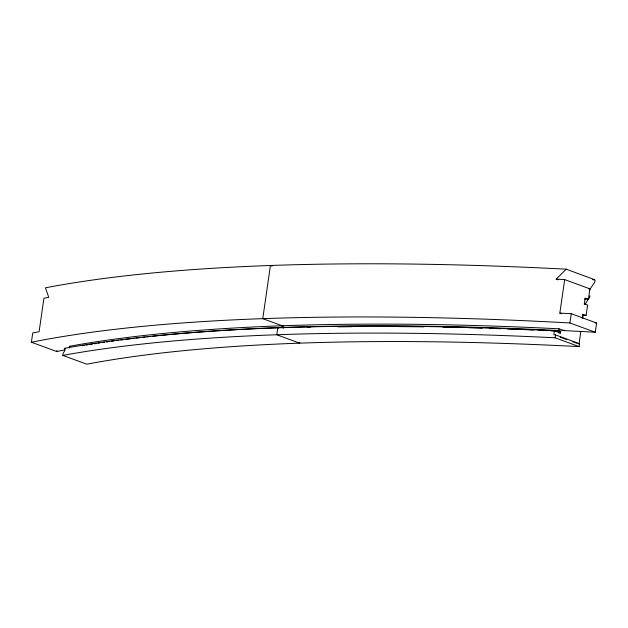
<?xml version="1.0" encoding="UTF-8"?>
<svg xmlns="http://www.w3.org/2000/svg" width="628" height="628" viewBox="0 0 628 628"><rect width="100%" height="100%" fill="white"/><g stroke="black" fill="none" stroke-linecap="round" stroke-linejoin="round"><path stroke-width="0.94" d="M65.084 349.851A1109.684 217.437 8.2 0 0 56.748 351.539L31.4 342.221L32.735 332.973L39.101 331.725L43.929 298.214L48.764 297.303L45.428 287.812A1146.595 224.667 8.2 0 1 566.173 269.184L594.622 279.672A1104.99 216.519 8.2 0 0 592.699 279.562M56.748 351.539L56.913 350.385M554.461 330.775L553.872 334.818L555.568 334.905L579.511 343.704L579.095 346.601A1087.657 213.12 8.2 0 0 86.782 364.209L62.839 355.409C62.596 352.175 65.43 351.892 64.817 348.297A1122.785 220.004 8.2 0 1 554.461 330.775L560.537 333.013L560.788 331.278L558.763 330.532A1116.827 218.834 8.2 0 0 152.651 336.263M563.968 329.936L563.873 330.587L559.006 328.797A1116.827 218.834 8.2 0 0 69.363 346.318L69.37 348.148M282.137 325.775L281.886 327.502L283.581 328.13M299.744 342.252L299.619 343.155L276.76 334.748L277.764 327.816L278.487 328.083M579.095 346.601L555.144 337.793L555.568 334.905M561.644 313.757L559.846 313.097L564.674 279.586L556.18 279.146L566.173 269.184M558.763 330.532L559.006 328.797M571.252 313.702L596.6 323.028L595.265 332.267L569.918 322.949L571.252 313.702L559.846 313.097M582.266 318.223L582.831 314.251L586.097 315.444L587.596 305.051L584.33 303.85L585.163 298.072L588.428 299.266L589.928 288.872L564.674 279.586M579.024 344.066L580.822 331.608M582.737 318.317L583.216 314.997M584.998 304.344L589.464 297.672L589.99 295.78M589.409 290.05L594.63 282.341L595.156 280.449M584.244 304.172L584.77 304.195M579.511 343.704L578.019 343.634M589.928 288.872L588.852 288.809M595.156 322.941L596.6 323.028M556.18 279.146L557.978 279.813M560.317 337.189L566.762 339.56M572.289 341.593L576.889 343.281M272.105 266.107L270.425 265.495L262.763 318.647L283.785 326.379M69.363 346.318L69.975 346.538M64.817 348.297L65.571 348.571M62.839 355.409A1122.785 220.004 8.2 0 1 555.144 337.793M82.433 345.714A1116.827 218.834 8.2 0 1 84.238 345.416M86.052 345.117A1116.827 218.834 8.2 0 1 87.865 344.819M89.694 344.521A1116.827 218.834 8.2 0 1 92.449 344.089M94.294 343.799A1116.827 218.834 8.2 0 1 96.139 343.516M97.992 343.233A1116.827 218.834 8.2 0 1 99.852 342.951M102.662 342.535A1116.827 218.834 8.2 0 1 104.546 342.26M106.43 341.985A1116.827 218.834 8.2 0 1 109.264 341.585M111.164 341.318A1116.827 218.834 8.2 0 1 114.029 340.925M116.91 340.533A1116.827 218.834 8.2 0 1 118.825 340.274M120.757 340.023A1116.827 218.834 8.2 0 1 123.661 339.646M125.608 339.403A1116.827 218.834 8.2 0 1 134.086 338.359M135.915 338.139A1116.827 218.834 8.2 0 1 139.604 337.707M142.383 337.385A1116.827 218.834 8.2 0 1 145.17 337.079M147.031 336.867A1116.827 218.834 8.2 0 1 150.767 336.467M561.903 330.493A1109.684 217.437 8.2 0 1 595.265 332.267M307.257 327.494A1113.852 218.254 8.2 0 1 310.122 327.416M337.903 326.866A1113.852 218.254 8.2 0 1 352.065 326.701M398.874 326.615A1113.852 218.254 8.2 0 1 423.916 326.858M442.897 327.172A1113.852 218.254 8.2 0 1 458.079 327.494M468.629 327.753A1113.852 218.254 8.2 0 1 482.218 328.138M489.769 328.365A1113.852 218.254 8.2 0 1 501.018 328.742M507.636 328.978A1113.852 218.254 8.2 0 1 518.092 329.378M523.838 329.606A1113.852 218.254 8.2 0 1 533.47 330.006M538.306 330.218A1113.852 218.254 8.2 0 1 547.067 330.618M550.976 330.799A1113.852 218.254 8.2 0 1 560.788 331.278M558.575 332.911A1113.852 218.254 8.2 0 1 560.537 333.013M31.4 342.221A1146.595 224.667 8.2 0 1 569.918 322.949M584.582 299.061A1109.684 217.437 8.2 0 1 588.428 299.266M582.25 315.24A1109.684 217.437 8.2 0 1 586.097 315.444M592.895 279.711A1104.621 216.448 8.2 0 1 594.826 279.821"/></g></svg>
